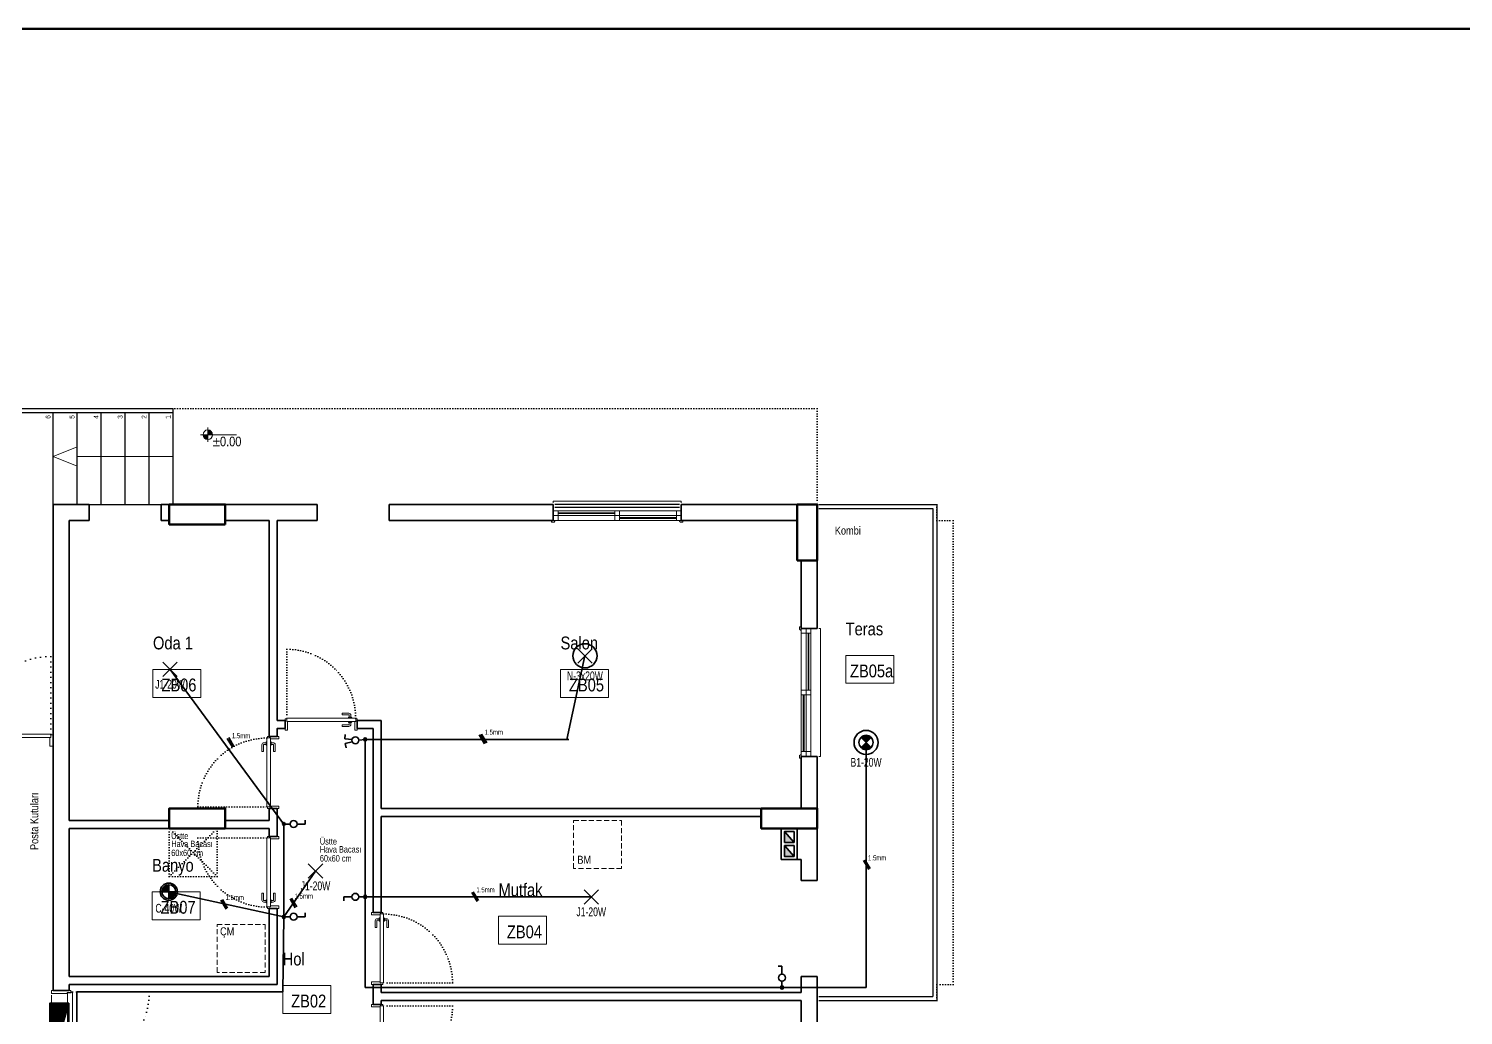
# Model space of a CAD drawing. Header units: millimetres. Extents: x 1811019 to 3717122, y -501178 to -243171.
# Drawn here: x 1858417 to 1860210, y -250623 to -249390 of the extents above; entities that cross this region are included whole.
import ezdxf
from ezdxf.enums import TextEntityAlignment as Align

# ---------------------------------------------------------------- set-up
doc = ezdxf.new("R2010")
doc.units = ezdxf.units.MM
for name, pattern in [('CONTINOUS', [0]), ('CONTINU', [0]), ('DOT', [0.25, 0, -0.25]), ('izdüşüm arka', [3.174999999999999, 0, -3.174999999999999]), ('izdüşüm ön', [9.524999999999999, 6.35, -3.175])]:
    doc.linetypes.add(name, pattern=pattern)
for name, color, linetype, lineweight in [('a_ba', 6, 'Continuous', 50), ('a_doğrama', 251, 'Continuous', 20), ('a_duvar', 255, 'Continuous', 35), ('a_görünüş', 32, 'Continuous', 25), ('a_görünüş_ince', 8, 'Continuous', 20), ('a_izdüşüm_arka', 255, 'izdüşüm arka', 30), ('a_izdüşüm_ön', 6, 'izdüşüm ön', 9), ('a_not_kot', 251, 'Continuous', 13), ('a_not_mahal', 253, 'Continuous', 5), ('a_not_misc', 144, 'Continuous', 5), ('a_not_text', 7, 'Continuous', 13), ('a_çerçeve_line', 7, 'Continuous', 50), ('Aydınlatma', 4, 'CONTINOUS', 35), ('Aydınlatma_', 3, 'Continuous', 40), ('Priz', 6, 'CONTINOUS', 40)]:
    doc.layers.add(name, color=color, linetype=linetype, lineweight=lineweight)
doc.styles.add('Grupcad', font='arial.ttf', dxfattribs={"width": 0.7})
doc.styles.add('OL', font='tsimplex.shx', dxfattribs={"width": 0.8, "height": 12})
doc.styles.get("Standard").update_dxf_attribs({"font": 'ARIALN.TTF'})

# ---------------------------------------------------------------- blocks, each defined once
blk = doc.blocks.new('K1')
at = {"layer": 'a_doğrama', "color": 251}
for points in [[(-17.50000000000728, -2.500000000149157), (-22.00000000001455, -2.500000000152795), (-22.00000000001455, -1.527951098978519e-10), (1.999999999992724, 1.818989403545856e-11), (1.999999999985448, -3.99999999998181), (-17.50000000001455, -4.000000000152795), (-17.50000000000728, -2.500000000149157)], [(-27.50000000000728, -93.10000001805383), (-25.00000000000728, -93.10000001805383)], [(-17.50000000000728, -97.5000000001528), (-22.00000000001455, -97.50000000014916), (-22.00000000001455, -100.0000000001492), (1.999999999992724, -99.99999999998545), (1.999999999992724, -95.99999999998181), (-17.50000000000728, -96.0000000001528), (-17.50000000000728, -97.5000000001528)], [(-14.50000000000728, -93.10000001811204), (-17.00000000000728, -93.10000001805383)]]:
    blk.add_lwpolyline(points, dxfattribs=at)
blk.add_lwpolyline([(-18, -14.0000000001528), (-18.00000000001455, -4.000000000149157), (-18, -3.000000000149157), (-22.50000000000728, -3.000000000090949), (-22.50000000000728, -2.500000000152795), (-22.50000000000728, -2.000000000149157), (-24.00000000000728, -2.000000000149157), (-24.00000000001455, -2.500000000152795), (-24.00000000000728, -12.50000000014916), (-24.00000000001455, -88.0000000001528), (-24.00000000001455, -97.50000000014916), (-24.00000000001455, -98.00000000014916), (-22.50000000000728, -98.00000000014916), (-22.50000000000728, -97.50000000014916), (-22.50000000001455, -97.00000000014916), (-18.00000000000728, -97.00000000009095), (-18.00000000001455, -96.0000000001528), (-18, -86.50000000014916)], close=True, dxfattribs=at)
for points in [[(-25.00000000000728, -91.10000001805383), (-27.50000000000728, -91.10000001805747, -0.414213562373095), (-28, -90.60000001799563), (-28.00000000001455, -82.10000001805383), (-30.00000000000728, -82.10000001805383), (-30.00000000000728, -90.60000001799926)], [(-17.00000000000728, -91.1000000180502), (-14.50000000000728, -91.10000001805383, 0.414213562373095), (-14.00000000001455, -90.60000001811204), (-14.00000000001455, -82.10000001811204), (-12.00000000000728, -82.10000001811204), (-12.00000000000728, -90.60000001811204)], [(-24.00000000000728, -94.10000001805383), (-24.50000000000728, -94.10000001799926, -0.4142135623730951), (-25, -93.60000001805383), (-25.00000000000728, -90.60000001805383, -0.414213562373095), (-24.50000000001455, -90.1000000180502), (-24.00000000000728, -90.10000001805747)], [(-18.00000000001455, -94.10000001805383), (-17.5, -94.10000001805383, 0.4142135623730951), (-17.00000000000728, -93.6000000181084), (-17.00000000001455, -90.60000001805383, 0.414213562373095), (-17.50000000000728, -90.10000001805747), (-18.00000000000728, -90.10000001805747)]]:
    blk.add_lwpolyline(points, format="xyb", dxfattribs=at)
for centre, start, end in [((-27.50000000000728, -90.60000001799563), 180, 270), ((-14.50000000000728, -90.60000001811204), 270, 0)]:
    blk.add_arc(centre, 2.499999999999999, start, end, dxfattribs=at)
at = {"layer": 'a_görünüş_ince', "color": 251}
blk.add_line((1.999999999992724, -5.999999999985448), (1.999999999992724, -93.99999999998181), dxfattribs=at)
at = {"layer": 'a_izdüşüm_arka', "color": 251, "linetype": 'DOT', "ltscale": 20}
blk.add_line((-24.00000000000728, -2.000000000381988), (-120.0000000000146, -2.000000000385626), dxfattribs=at)
blk.add_arc((-24.00000000000728, -2.000000000149157), 95.99999999999999, 180.0000000002084, 270.0000000004169, dxfattribs=at)
blk = doc.blocks.new('K2')
at = {"layer": 'a_doğrama', "color": 251, "linetype": 'Continuous'}
for p, q in [((-12.00000000162981, 90), (-12.00000000162981, 88.09999999962747)), ((-12.00000000162981, 90), (-10.00000000186265, 90)), ((-13.00000000162981, 88.09999999962747), (-13.00000000186265, 1.900000000372529)), ((-13.00000000162981, 88.09999999962747), (-8.500000001862645, 88.09999999962747)), ((-8.500000001862645, 88.09999999962747), (-8.500000001862645, 1.900000000372529)), ((-13.00000000186265, 1.900000000372529), (-8.500000001862645, 1.900000000372529)), ((-12.00000000186265, 0), (-12.00000000186265, 1.900000000372529)), ((-12.00000000186265, 0), (-10.00000000186265, 0))]:
    blk.add_line(p, q, dxfattribs=at)
for points in [[(-1.629814505577087e-09, 90.00000000005821), (1.999999998137355, 90), (1.999999998137355, 87), (-8.500000001862645, 87)], [(0, 0), (2, 0), (2, 3), (-8.500000001862645, 3)]]:
    blk.add_lwpolyline(points, dxfattribs=at)
at = {"layer": 'a_doğrama', "color": 251}
for points in [[(-14.00000000162981, 80.09999999962747), (-16.50000000162981, 80.09999999962747, 0.414213562373095), (-17.00000000162981, 79.59999999962747), (-17.00000000186265, 71.09999999962747), (-19.00000000186265, 71.09999999962747), (-19.00000000186265, 79.59999999962747)], [(-13.00000000162981, 83.09999999962747), (-13.50000000186265, 83.09999999962747, 0.4142135623730951), (-14.00000000186265, 82.59999999962747), (-14.00000000186265, 79.59999999962747, 0.414213562373095), (-13.50000000162981, 79.09999999968568), (-13.00000000162981, 79.09999999962747)], [(-8.500000001629815, 83.09999999962747), (-8.000000001629815, 83.09999999962747, -0.4142135623730951), (-7.500000001862645, 82.59999999962747), (-7.500000001862645, 79.59999999962747, -0.414213562373095), (-8.000000001629815, 79.09999999962747), (-8.500000001629815, 79.09999999962747)], [(-7.500000001862645, 80.09999999956926), (-5.000000001862645, 80.09999999962747, -0.414213562373095), (-4.500000001862645, 79.59999999962747), (-4.500000001862645, 71.09999999962747), (-2.500000001862645, 71.09999999962747), (-2.500000001629815, 79.59999999962747)]]:
    blk.add_lwpolyline(points, format="xyb", dxfattribs=at)
for points in [[(-16.50000000186265, 82.09999999962747), (-14.00000000162981, 82.09999999962747)], [(-5.000000001862645, 82.09999999962747), (-7.500000001862645, 82.09999999962747)]]:
    blk.add_lwpolyline(points, dxfattribs=at)
for centre, start, end in [((-16.50000000186265, 79.59999999962747), 90, 180), ((-5.000000001629815, 79.59999999962747), 0, 90)]:
    blk.add_arc(centre, 2.499999999999999, start, end, dxfattribs=at)
at = {"layer": 'a_izdüşüm_arka', "color": 251}
blk.add_lwpolyline([(-99.20006576180458, 1.900000000372529), (-13.00006576254964, 1.900000000372529)], dxfattribs=at)
blk.add_arc((-13.00006576254964, 1.900000000372529), 86.19999999925494, 89.99995624410063, 180, dxfattribs=at)
blk = doc.blocks.new('kapı_c_blok')
at = {"layer": 'a_doğrama', "linetype": 'Continuous'}
for p, q in [((5.000013880897313, 14.00000000052387), (4.999986084410921, 12.00000000069849)), ((5.000013880897313, 14.00000000052387), (7.900013881269842, 13.99997359380359)), ((7.900027779396623, 14.99997359368717), (7.899965237360448, 10.49997359415283)), ((54.89985405956395, 10.49878007388907), (7.899965237360448, 10.49997359415283)), ((54.89979148237035, 14.99878007621737), (7.900027779396623, 14.99997359368717)), ((54.89979151752777, 14.99877556296997), (54.89985405956395, 10.49877556343563)), ((55.10020846524276, 14.99877800804097), (152.0997915084008, 14.99997359368717)), ((55.10020850040019, 14.99877556296997), (55.10027104266919, 10.49877556343563)), ((55.10027104266919, 10.49877800850663), (152.0998540506698, 10.49997359415283)), ((152.0997915084008, 14.99997359368717), (152.0998540506698, 10.49997359415283)), ((154.9998054069001, 14.00000000052387), (152.0998054067604, 13.99997359380359)), ((154.9998054069001, 14.00000000052387), (154.9998332033865, 12.00000000069849))]:
    blk.add_line(p, q, dxfattribs=at)
at = {"layer": 'a_doğrama'}
for points in [[(47.10022236406803, 15.99888674903195), (47.10025710985065, 18.49888674879912, 0.414213562373095), (46.60026405914687, 18.99889369786251), (38.10026405984536, 18.99901183316251), (38.10029185633175, 20.99901183298789), (46.60029185563326, 20.99889369768789)], [(62.89977761846967, 15.99888674903195), (62.89974287268706, 18.49888674879912, -0.414213562373095), (63.39973592362367, 18.99889369786251), (71.89973592269234, 18.99901183316251), (71.89970812620595, 20.99901183298789), (63.39970812713727, 20.99889369768789)], [(47.10013202554546, 9.498886749672238), (47.10009727976285, 6.998886749905068, -0.414213562373095), (46.60009033069946, 6.498893699084874), (38.10009033139795, 6.499011834384874), (38.10006253491156, 4.499011834559496), (46.60006253421307, 4.498893699259497)], [(50.10014592343941, 10.49884505476803), (50.10013897437602, 9.998845054826234, -0.4142135623730951), (49.60013202531263, 9.49885200400604), (46.60013202554546, 9.498893698793836, -0.414213562373095), (46.10013897460885, 9.998900647857226), (46.10014592390507, 10.49890064785723)], [(50.10020846570842, 14.99884505430236), (50.10021541477181, 15.49884505430236, 0.4142135623730951), (49.6002223638352, 15.99885200336576), (46.60022236430086, 15.99889369815355, 0.414213562373095), (46.10021541523747, 15.49890064733336), (46.10020846594125, 14.99890064739157)], [(59.89979151706211, 14.99884505430236), (59.89978456776589, 15.49884505430236, -0.4142135623730951), (60.3997776187025, 15.99885200336576), (63.39977761846967, 15.99889369815355, -0.414213562373095), (63.89978456753306, 15.49890064733336), (63.89979151659645, 14.99890064739157)], [(59.89985405909829, 10.49884505476803), (59.89986100839451, 9.998845054826234, 0.4142135623730951), (60.3998679574579, 9.49885200400604), (63.39986795722507, 9.498893698793836, 0.414213562373095), (63.89986100792885, 9.998900647857226), (63.89985405886546, 10.49890064785723)], [(62.89986795722507, 9.498886749672238), (62.89990270277485, 6.998886749905068, 0.414213562373095), (63.39990965183824, 6.498893699084874), (71.89990965113975, 6.499011834384874), (71.89993744762614, 4.499011834559496), (63.39993744855747, 4.498893699259497)]]:
    blk.add_lwpolyline(points, format="xyb", dxfattribs=at)
for points in [[(49.10025710961781, 18.49885895225452), (49.10022236406803, 15.99885895248735)], [(60.89974287291989, 18.49885895225452), (60.8997776187025, 15.99885895248735)], [(49.10009727953002, 6.998858953360468), (49.10013202531263, 9.498858953127638)], [(60.89990270300768, 6.998858953360468), (60.8998679574579, 9.498858953127638)]]:
    blk.add_lwpolyline(points, dxfattribs=at)
at = {"layer": 'a_doğrama', "linetype": 'Continuous'}
for points in [[(4.999847101746127, 1.999999999825377), (4.999819305259734, 0), (8.999819305026904, -4.169478779658675e-05), (8.999965236755088, 10.49995830602711)], [(154.9999721860513, 1.999999999825377), (154.9999999825377, 0), (150.9999999830034, -4.169478779658675e-05), (150.9998540510423, 10.49995830602711)]]:
    blk.add_lwpolyline(points, dxfattribs=at)
at = {"layer": 'a_doğrama'}
for centre, start, end in [((46.60025710985065, 18.49889369792072), 359.9992036893223, 89.99920368265207), ((63.39974287268706, 18.49889369792072), 90.00079631734796, 180.0007963106777), ((46.60009727976285, 6.998893699026667), 269.999203682652, 359.9992036893223), ((63.39990270277485, 6.998893699026667), 180.0007963106777, 270.000796317348)]:
    blk.add_arc(centre, 2.499999999999999, start, end, dxfattribs=at)
at = {"layer": 'a_izdüşüm_arka', "ltscale": 2}
for points in [[(152.0997915084008, 14.99997359368717), (152.0997915084008, 112.0046602723305)], [(7.900027779396623, 14.99997359368717), (7.900027779396623, 61.99973731074715)]]:
    blk.add_lwpolyline(points, dxfattribs=at)
for centre, radius, start, end in [((152.2450919260737, 14.8597860421869), 97.1449828936204, 90.08569772177859, 179.9180229844026), ((7.90002777823247, 14.99997359217377), 46.99976371857338, 359.9985395234615, 90)]:
    blk.add_arc(centre, radius, start, end, dxfattribs=at)
blk = doc.blocks.new('160p')
at = {"layer": 'a_doğrama', "color": 251}
for points in [[(-5.999925318639725, -6), (-5.999925318639725, 0), (-11.99992531863973, 0), (-11.99992531863973, -6)], [(7.46813602745533e-05, -6), (7.46813602745533e-05, 0), (-5.999925318639725, 0), (-5.999925318639725, -6)], [(-5.999925318639725, -83), (-5.999925318639725, -77), (-11.99992531863973, -77), (-11.99992531863973, -83)], [(7.46813602745533e-05, -83), (7.46813602745533e-05, -77), (-5.999925318639725, -77), (-5.999925318639725, -83)], [(-5.999925318639725, -160), (-5.999925318639725, -154), (-11.99992531863973, -154), (-11.99992531863973, -160)], [(7.46813602745533e-05, -160), (7.46813602745533e-05, -154), (-5.999925318639725, -154), (-5.999925318639725, -160)]]:
    blk.add_lwpolyline(points, close=True, dxfattribs=at)
for points in [[(2.000037341145799, -1.000074680894613), (2.00014936318621, 1.999925318174064), (0.0001493635354563594, 1.999999999068677), (0, -1.999999998137355), (1.000000001280569, -2.000037338584661), (2.000037341145799, -1.000074680894613)], [(-9.499925318639725, -6), (-9.499925318639725, -77)], [(-8.499925318639725, -6), (-8.499925318639725, -77)], [(-3.499925318639725, -83), (-3.499925318639725, -154)], [(-2.499925318639725, -83), (-2.499925318639725, -154)], [(2.000037341145799, -158.9999253191054), (2.00014936318621, -161.9999253181741), (0.0001493635354563594, -161.9999999990687), (0, -158.0000000018626), (1.000000001280569, -157.9999626614153), (2.000037341145799, -158.9999253191054)]]:
    blk.add_lwpolyline(points, dxfattribs=at)
at = {"layer": 'a_görünüş_ince', "color": 251}
for points in [[(-21.99992531829048, -160), (-23.99992531829048, -160), (-23.99992531805765, 0), (-21.99992531805765, 0)], [(-11.99992531863973, -77), (-11.99992531863973, -6)], [(-5.999925318639725, -77), (-5.999925318639725, -6)], [(-5.999925318639725, -77), (-5.999925318639725, -6)], [(7.46813602745533e-05, -77), (7.46813602745533e-05, -6)], [(-11.99992531863973, -154), (-11.99992531863973, -83)], [(-5.999925318639725, -154), (-5.999925318639725, -83)], [(-5.999925318639725, -154), (-5.999925318639725, -83)], [(7.46813602745533e-05, -154), (7.46813602745533e-05, -83)]]:
    blk.add_lwpolyline(points, dxfattribs=at)
blk = doc.blocks.new('baca_şönt')
at = {"layer": 'a_duvar'}
h = blk.add_hatch(color=256, dxfattribs=at)
h.dxf.hatch_style = 1
h.paths.add_polyline_path([(21.5, -5), (21.5, -17), (35, -17)])
h.paths.add_polyline_path([(4, -5), (4, -17), (17.5, -17)])
for p, q in [((4, -5), (17.5, -17)), ((17.5, -5), (17.5, -17)), ((21.5, -5), (21.5, -17)), ((21.5, -5), (35, -17))]:
    blk.add_line(p, q, dxfattribs=at)
blk.add_lwpolyline([(0, -21), (39, -21), (39, -1), (0, -1)], close=True, dxfattribs=at)
for points in [[(17.5, -5), (4, -5), (4, -17), (17.5, -17)], [(21.5, -17), (35, -17), (35, -5), (21.5, -5)]]:
    blk.add_lwpolyline(points, dxfattribs=at)
blk = doc.blocks.new('sembol_kot')
at = {"layer": 'a_not_kot'}
for points in [[(3.7252903e-09, 9.999999999068676), (0, -6.519258000000002e-09), (10.00000003539025, -6.519258000000002e-09, 0.4142135634642073)], [(0, -6.519258000000002e-09), (-9.999999964609742, -6.519258000000002e-09, 0.4142135610637604), (-3.7252903e-09, -10.00000000093132)]]:
    blk.add_hatch(color=256, dxfattribs=at).paths.add_polyline_path(points)
for p, q in [((5.5879354e-09, 15.00000000279397), (-5.5879354e-09, -15.00000000279397)), ((-14.99999996647239, -6.519258000000002e-09), (59.99999999813735, -6.519258000000002e-09))]:
    blk.add_line(p, q, dxfattribs=at)
blk.add_circle((3.53902578e-08, -9.313226e-10), 10, dxfattribs=at)
blk = doc.blocks.new('KAT PANOSU')
at = {"layer": 'Aydınlatma', "linetype": 'CONTINU'}
h = blk.add_hatch(dxfattribs=at)
h.set_pattern_fill('ANSI31', color=2)
h.set_pattern_definition([(45, (274.5771019925305, -113244.4411191259), (-0.08838834764831843, 0.08838834764831845), [])])
h.paths.add_polyline_path([(41.49600000001374, 11.86921477770375), (-41.49599999995553, -11.86921477760188), (41.49600000001374, -11.86921477760188)])
at = {"layer": 'Aydınlatma', "color": 2, "linetype": 'CONTINU'}
for p, q in [((-41.49599999995553, -11.86921477760188), (41.49600000007194, 11.8692147777183)), ((-41.49599999989732, -11.86921477754368), (41.49600000013015, 11.86921477777651)), ((-41.49599999989732, -11.86921477754368), (41.49600000013015, 11.86921477777651)), ((-41.49599999983911, -11.86921477748547), (41.49600000018836, 11.86921477783471)), ((-41.49600000001374, -11.86921477766009), (41.49600000001374, 11.86921477766009)), ((-41.49599999995553, -11.86921477760188), (41.49600000007194, 11.8692147777183))]:
    blk.add_line(p, q, dxfattribs=at)
for points in [[(-41.49599999995553, -11.86921477760188), (-41.49599999995553, 11.8692147777183), (41.49600000001374, 11.8692147777183), (41.49600000001374, -11.86921477760188)], [(-41.49599999989732, -11.86921477754368), (-41.49599999989732, 11.86921477777651), (41.49600000007194, 11.86921477777651), (41.49600000007194, -11.86921477754368)], [(-41.49599999989732, -11.86921477754368), (-41.49599999989732, 11.86921477777651), (41.49600000007194, 11.86921477777651), (41.49600000007194, -11.86921477754368)], [(-41.49599999983911, -11.86921477748547), (-41.49599999983911, 11.86921477783471), (41.49600000013015, 11.86921477783471), (41.49600000013015, -11.86921477748547)], [(-41.49600000001374, -11.86921477766009), (-41.49600000001374, 11.86921477766009), (41.49599999995553, 11.86921477766009), (41.49599999995553, -11.86921477766009)], [(-41.49599999995553, -11.86921477760188), (-41.49599999995553, 11.8692147777183), (41.49600000001374, 11.8692147777183), (41.49600000001374, -11.86921477760188)]]:
    blk.add_lwpolyline(points, close=True, dxfattribs=at)
blk = doc.blocks.new('J1-20W')
at = {"layer": 'Aydınlatma', "color": 1, "linetype": 'CONTINU'}
for p, q in [((9, 9), (-9, -9)), ((-9, 9), (9, -9))]:
    blk.add_line(p, q, dxfattribs=at)
at = {"layer": 'Aydınlatma', "linetype": 'CONTINU', "style": 'Grupcad', "width": 0.7, "flags": 8}
blk.add_attdef('J1-20W', text='', height=11, dxfattribs=at).set_placement((0, 18.74764386721654), align=Align.MIDDLE_CENTER)
blk = doc.blocks.new('N-3x20W')
at = {"layer": 'Aydınlatma', "color": 6, "linetype": 'CONTINU'}
for p, q in [((9, 9), (-9, -9)), ((-9, 9), (9, -9))]:
    blk.add_line(p, q, dxfattribs=at)
at = {"layer": 'Aydınlatma', "linetype": 'CONTINU'}
blk.add_circle((0, -0.3079431056394242), 15.11081903452493, dxfattribs=at)
at = {"layer": 'Aydınlatma', "linetype": 'CONTINU', "style": 'Grupcad', "width": 0.7, "flags": 8}
blk.add_attdef('N-3X20W', text='', height=11, dxfattribs=at).set_placement((0, 24.80287592888635), align=Align.MIDDLE_CENTER)
blk = doc.blocks.new('B1-20W')
at = {"layer": 'Aydınlatma', "linetype": 'CONTINU'}
h = blk.add_hatch(color=1, dxfattribs=at)
edge = h.paths.add_edge_path()
edge.add_arc((-1.164153218269348e-10, 1.891748979687691e-10), 8.90954544273853, 44.99999999941044, 135.0000000005896)
edge.add_line((-6.300000000046566, 6.299999999959255), (6.300000000046566, -6.30000000007567))
edge.add_arc((-1.164153218269348e-10, -1.891748979687691e-10), 8.90954544273853, 224.9999999994104, 315.0000000005896, ccw=False)
edge.add_line((-6.299999999930151, -6.299999999959255), (6.299999999930151, 6.299999999959255))
at = {"layer": 'Aydınlatma', "color": 1, "linetype": 'CONTINU'}
for p, q in [((-6.300000000046566, 6.299999999959255), (6.300000000046566, -6.30000000007567)), ((6.299999999930151, 6.299999999959255), (-6.299999999930151, -6.299999999959255))]:
    blk.add_line(p, q, dxfattribs=at)
at = {"layer": 'Aydınlatma', "color": 4, "linetype": 'CONTINU'}
blk.add_circle((-2.91038304567337e-11, -2.91038304567337e-11), 15, dxfattribs=at)
at = {"layer": 'Aydınlatma', "color": 1, "linetype": 'CONTINU'}
blk.add_circle((0, -2.91038304567337e-11), 8.909545442950497, dxfattribs=at)
for centre, start, end in [((-1.164153218269348e-10, 1.891748979687691e-10), 44.99999999928148, 135.0000000007185), ((-1.164153218269348e-10, -1.891748979687691e-10), 224.9999999992815, 315.0000000007185)]:
    blk.add_arc(centre, 8.90954544273853, start, end, dxfattribs=at)
at = {"layer": 'Aydınlatma', "linetype": 'CONTINU', "style": 'Grupcad', "width": 0.7, "flags": 8}
blk.add_attdef('B1-20W', text='', height=11, dxfattribs=at).set_placement((-2.91038304567337e-11, 24.9999999999709), align=Align.MIDDLE_CENTER)
blk = doc.blocks.new('C-20W')
at = {"layer": 'Aydınlatma', "linetype": 'CONTINU'}
h = blk.add_hatch(color=1, dxfattribs=at)
h.paths.add_polyline_path([(8.702380952381645, -1.455191522836685e-11), (0, -1.455191522836685e-11), (0, 8.702380952352541, -0.4142135623730951)])
h.paths.add_polyline_path([(0, -8.702380952381645, -0.4142135623730951), (-8.702380952367093, -1.455191522836685e-11), (0, -1.455191522836685e-11)])
at = {"layer": 'Aydınlatma', "color": 1, "linetype": 'CONTINU'}
for p, q in [((8.702380952381645, 0), (-8.702380952367093, 0)), ((0, 8.702380952381645), (0, -8.702380952381645))]:
    blk.add_line(p, q, dxfattribs=at)
at = {"layer": 'Aydınlatma', "linetype": 'CONTINU'}
blk.add_circle((0, 0), 10.74999999999503, dxfattribs=at)
at = {"layer": 'Aydınlatma', "color": 1, "linetype": 'CONTINU'}
blk.add_circle((0, 0), 8.702380952376926, dxfattribs=at)
at = {"layer": 'Aydınlatma', "linetype": 'CONTINU', "style": 'Grupcad', "width": 0.7, "flags": 8}
blk.add_attdef('C-40W', text='', height=11, dxfattribs=at).set_placement((0, 20.74999999998545), align=Align.MIDDLE_CENTER)
blk = doc.blocks.new('NORMAL ANAHTAR')
at = {"layer": 'Aydınlatma', "color": 6, "linetype": 'CONTINU'}
for p, q in [((0, 18.75986064848257), (-4.863207719157799, 18.75986064848257)), ((0, 8.636846400011564), (0, 18.75986064848257))]:
    blk.add_line(p, q, dxfattribs=at)
blk.add_circle((0, 4.31842319999123), 4.318423200000162, dxfattribs=at)
blk = doc.blocks.new('KOMUTATOR ANAHTAR')
at = {"layer": 'Aydınlatma', "color": 6, "linetype": 'CONTINU'}
for p, q in [((-2.876584113124409, 17.46272058073373), (-8.55538248429366, 16.51159817440202)), ((-1.361482364300173, 8.416611178297899), (-2.876584113124409, 17.46272058073373)), ((1.361482364300173, 8.416611178297899), (2.876584113124409, 17.46272058073373)), ((2.876584113124409, 17.46272058073373), (8.55538248429366, 16.51159817440202))]:
    blk.add_line(p, q, dxfattribs=at)
blk.add_circle((0, 4.318423200005782), 4.318423200000162, dxfattribs=at)
blk = doc.blocks.new('BUAT (Enerji)')
at = {"layer": 'Priz', "linetype": 'CONTINU'}
h = blk.add_hatch(color=256, dxfattribs=at)
edge = h.paths.add_edge_path()
edge.add_arc((0, 0), 1.75, 0, 360)
blk.add_circle((0, 0), 1.75, dxfattribs=at)

msp = doc.modelspace()

# ---------------------------------------------------------------- linework, layer by layer
at = {"layer": 'a_ba', "color": 253}
for points in [[(1858662.7101567, -250009.7909963963), (1858662.7101567, -249984.7909963963), (1858592.7101567, -249984.7909963963), (1858592.7101567, -250009.7909963963)], [(1859377.71015413, -250054.7909967919), (1859402.71015413, -250054.7909967919), (1859402.71015413, -249984.7909967919), (1859377.71015413, -249984.7909967919)], [(1858662.7101567, -250389.7909963957), (1858662.7101567, -250364.7909963957), (1858592.7101567, -250364.7909963957), (1858592.7101567, -250389.7909963957)], [(1859332.710147536, -250364.7909963957), (1859332.710147536, -250389.7909963957), (1859402.710147536, -250389.7909963957), (1859402.710147536, -250364.7909963957)]]:
    msp.add_lwpolyline(points, close=True, dxfattribs=at)
at = {"layer": 'a_duvar'}
for p, q in [((1858492.7101567, -249984.7909967918), (1858447.710161506, -249984.7909967918)), ((1858447.710161506, -250274.790996401), (1858447.710161506, -249984.7909967918)), ((1858777.710156701, -249984.7909967918), (1858582.7101567, -249984.7909967918)), ((1858777.710156701, -249984.7909967863), (1858777.710156701, -250004.7909967919)), ((1859072.710152118, -249984.7909967919), (1858867.710156701, -249984.7909967919)), ((1858867.710156701, -249984.7909967919), (1858867.710156701, -250004.7909967919)), ((1859072.710152118, -249984.7909967863), (1859072.710152118, -250004.7909967919)), ((1859402.71015413, -249984.7909967919), (1859232.710152118, -249984.7909967919)), ((1859232.710152118, -249984.7909967919), (1859232.710152118, -250004.7909967919)), ((1859402.71015413, -250004.7909967919), (1859402.71015413, -249984.7909967919)), ((1858467.710161506, -250004.7909967919), (1858492.7101567, -250004.7909967919)), ((1858467.710274741, -250379.7909963957), (1858467.710161506, -250004.7909967918)), ((1858582.7101567, -250004.7909967919), (1858592.7101567, -250004.7909967919)), ((1858662.7101567, -250004.7909967919), (1858717.710146754, -250004.7909967919)), ((1858717.710146754, -250004.7909967919), (1858717.710229107, -250274.7909963866)), ((1858727.710146754, -250254.7909964012), (1858727.710146754, -250004.7909967919)), ((1858727.710146754, -250004.7909967918), (1858777.710156701, -250004.7909967919)), ((1858867.710156701, -250004.7909967919), (1859072.710152118, -250004.7909967919)), ((1859232.710152118, -250004.7909967919), (1859377.71015413, -250004.7909967919)), ((1859402.71015413, -250004.7909967919), (1859402.71015413, -250004.7909967919)), ((1859402.71015413, -250139.7909965965), (1859402.71015413, -250004.7909967919)), ((1859382.71015413, -250054.7909967919), (1859382.71015413, -250139.7909965965)), ((1858827.710146745, -250254.7909964011), (1858857.710146754, -250254.7909964011)), ((1858857.710146754, -250364.7909964011), (1858857.710146754, -250254.7909964011)), ((1858847.710146754, -250264.7909964011), (1858827.710146745, -250264.7909964011)), ((1858847.710146754, -250264.7909964011), (1858847.710146754, -250494.7909963924)), ((1858447.710161506, -250592.2875477794), (1858447.710161506, -250284.7909964019)), ((1859382.71015413, -250299.7909965965), (1859382.71015413, -250364.7909964011)), ((1859402.71015413, -250454.7909963957), (1859402.71015413, -250299.7909965965)), ((1858717.710255577, -250364.7909963957), (1858717.710259989, -250379.7909963957)), ((1858727.710146754, -250399.7911353784), (1858727.710146754, -250364.7911353768)), ((1859382.71015413, -250364.7909964011), (1858857.710146754, -250364.7909964011)), ((1858592.7101567, -250379.7909963957), (1858467.710274741, -250379.7909963957)), ((1858717.710259989, -250379.7909963957), (1858662.7101567, -250379.7909963957)), ((1858857.710146754, -250374.790996401), (1859332.710147536, -250374.790996401)), ((1858857.710146754, -250494.7908574098), (1858857.710146754, -250374.790996401)), ((1858467.710161506, -250574.7872420177), (1858467.710274741, -250389.7909963957)), ((1858467.710274741, -250389.7909963957), (1858592.7101567, -250389.7909963956)), ((1858592.7101567, -250389.7909963957), (1858717.710259989, -250389.7909963956)), ((1858717.710259989, -250389.7909963956), (1858717.71025395, -250399.7911353784)), ((1859382.71015413, -250428.7909963957), (1859382.71015413, -250454.7909963957)), ((1858717.710199596, -250489.7911353696), (1858717.710146754, -250574.7872420176)), ((1858727.710146754, -250584.7872420176), (1858727.710146754, -250489.7911353696)), ((1858717.710146754, -250574.7872420176), (1858467.710161506, -250574.7872420176)), ((1858467.710161506, -250584.7872420177), (1858727.710146754, -250584.7872420176)), ((1858467.710161506, -250592.2872698142), (1858467.710161506, -250584.7872420177)), ((1858847.710146754, -250584.7909964012), (1858847.710146754, -250609.7908574186)), ((1858857.710146754, -250594.7909964012), (1858857.710146754, -250584.7908574185)), ((1859382.71015413, -250574.7909963957), (1859382.71015413, -250594.7909964012)), ((1859402.71015413, -250584.7909963957), (1859402.71015413, -250574.7909963957)), ((1859402.71015204, -250604.7910008612), (1859402.71015204, -250584.7910008612)), ((1859402.71015204, -250584.7910008612), (1859402.710154131, -250584.7909963957)), ((1859382.71015413, -250594.7909964012), (1858857.710146754, -250594.7909964012)), ((1858857.710146754, -250609.7908574186), (1858857.710146754, -250604.7909964012)), ((1859382.71015413, -250604.7909964012), (1858857.710146754, -250604.7909964012)), ((1859382.71015413, -250604.7909964012), (1859382.710154136, -250659.7909964012)), ((1859402.71015204, -250604.7909963957), (1859402.71015204, -250604.7910008612)), ((1859402.710153682, -250659.790996042), (1859402.71015204, -250604.7909963957))]:
    msp.add_line(p, q, dxfattribs=at)
for points in [[(1858492.7101567, -249984.7909967918), (1858492.7101567, -250004.7909967919)], [(1858582.7101567, -249984.7909967918), (1858582.7101567, -250004.7909967919)], [(1859402.71015413, -250139.7909965965), (1859382.71015413, -250139.7909965965)], [(1858727.710146754, -250254.6948428963), (1858737.710148087, -250254.6951208612), (1858737.710007771, -250264.790996402), (1858727.711506421, -250264.790996402), (1858727.710146754, -250274.7911353681)], [(1858827.710146745, -250254.7922472453), (1858827.710146745, -250264.7909964011)], [(1858447.710022524, -250274.790996401), (1858447.710161506, -250284.7909964019)], [(1858717.710229107, -250274.7909963866), (1858727.710146754, -250274.7911353681)], [(1859402.71015413, -250299.7909965965), (1859382.71015413, -250299.7909965965)], [(1858717.710255577, -250364.7909963957), (1858727.710146754, -250364.7911353768)], [(1858717.71025395, -250399.7911353784), (1858727.710146754, -250399.7911353784)], [(1859377.710147536, -250428.7909963957), (1859382.71015413, -250428.7909963957)], [(1859382.71015413, -250454.7909963957), (1859402.71015413, -250454.7909963957)], [(1858717.711510832, -250489.7911353696), (1858727.710146754, -250489.7911353696)], [(1858847.710146754, -250494.7909963924), (1858857.708895911, -250494.7908574272)], [(1858847.710146754, -250584.7909964012), (1858857.710146755, -250584.7908574185)], [(1859382.71015413, -250574.7909963957), (1859402.71015413, -250574.7909963957)], [(1858467.710161506, -250592.2872698142), (1858447.710161508, -250592.2875477794)], [(1858847.710146754, -250609.7908574186), (1858857.710146754, -250609.7908574186)]]:
    msp.add_lwpolyline(points, dxfattribs=at)
at = {"layer": 'a_görünüş', "color": 251}
for p, q in [((1857053.223888808, -249864.7909967918), (1858597.710161506, -249864.7909967918)), ((1857058.223888808, -249869.7909967917), (1858597.710161506, -249869.7909967918)), ((1858447.710161506, -249984.7909967918), (1858597.710161506, -249984.7909967918))]:
    msp.add_line(p, q, dxfattribs=at)
for points in [[(1858597.710161506, -249984.7909967918), (1858597.710161506, -249864.7909963956)], [(1858447.710161506, -249984.7909967918), (1858447.710161506, -249869.7909967918)], [(1858477.710161506, -249984.7909967918), (1858477.710161506, -249869.7909967918)], [(1858507.710161506, -249984.7909967918), (1858507.710161506, -249869.7909967918)], [(1858537.710161506, -249984.7909967918), (1858537.710161506, -249869.7909967918)], [(1858567.710161506, -249984.7909967918), (1858567.710161506, -249869.7909967918)], [(1859230.710152075, -249984.7909901953), (1859074.716326073, -249984.7909966242)], [(1859230.710152075, -249988.7909901965), (1859074.716326073, -249988.7909967066)], [(1859404.710147536, -249984.7909967919), (1859552.25067501, -249984.7909967919)], [(1859404.710147589, -249989.7909967919), (1859547.25067501, -249989.7909967919)], [(1859547.25067501, -249989.7909967919), (1859547.250675011, -250599.7910008634)], [(1859552.25067501, -249984.7909967919), (1859552.250675011, -250604.7910008634)], [(1859404.710145446, -250599.7910008634), (1859547.250675011, -250599.7910008634)], [(1859404.710145446, -250604.7910008634), (1859552.250675011, -250604.7910008634)]]:
    msp.add_lwpolyline(points, dxfattribs=at)
at = {"layer": 'a_izdüşüm_arka'}
for p, q in [((1858592.710156701, -250449.7909963957), (1858592.710156701, -250389.7909963957)), ((1858652.710156701, -250389.7909963956), (1858652.710156701, -250449.7909963957)), ((1858652.710156701, -250449.7909963957), (1858592.710156701, -250449.7909963957))]:
    msp.add_line(p, q, dxfattribs=at)
for points in [[(1857322.71014586, -250604.7909964143), (1857173.169644984, -250604.7909964143), (1857173.169644984, -250589.7909964143), (1857173.169644984, -250584.7909964143), (1857152.726917955, -250584.7909964143), (1857152.726917954, -250004.7909963956), (1857173.169644984, -250004.7909963957), (1857173.169644984, -249984.7909967863), (1857322.71014586, -249984.7909963957), (1857322.71014586, -249864.7909963956), (1859402.710147536, -249864.7909963956), (1859402.710147536, -249984.7909963957), (1859552.250668416, -249984.7909963957), (1859552.250668416, -250004.7909963957), (1859572.693395446, -250004.7909963957), (1859572.693395446, -250584.7909963956), (1859552.250668417, -250584.7909963956), (1859552.250668417, -250604.7909963957), (1859402.710147536, -250604.7909963957)], [(1858592.710156701, -250449.7909963957), (1858652.710156701, -250389.7909963957)], [(1858652.710156701, -250449.7909963957), (1858592.710156701, -250389.7909963956)]]:
    msp.add_lwpolyline(points, dxfattribs=at)
at = {"layer": 'a_izdüşüm_ön', "color": 251}
for points in [[(1859098.24359646, -250439.790996401), (1859098.24359646, -250379.790996401), (1859158.24359646, -250379.790996401), (1859158.24359646, -250439.790996401)], [(1858712.71018601, -250569.7873071379), (1858652.71018601, -250569.7873071379), (1858652.71018601, -250509.7873071379), (1858712.71018601, -250509.7873071379)]]:
    msp.add_lwpolyline(points, close=True, dxfattribs=at)
at = {"layer": 'a_not_mahal'}
for points in [[(1859498.227418104, -250173.4214132386), (1859438.227418104, -250173.4214132386), (1859438.227418104, -250208.4214132386), (1859498.227418104, -250208.4214132386)], [(1858632.449097725, -250190.982964133), (1858572.449097725, -250190.982964133), (1858572.449097725, -250225.982964133), (1858632.449097725, -250225.982964133)], [(1859141.849826979, -250190.982964133), (1859081.849826979, -250190.982964133), (1859081.849826979, -250225.982964133), (1859141.849826979, -250225.982964133)], [(1858631.361632454, -250468.8847871927), (1858571.361632454, -250468.8847871927), (1858571.361632454, -250503.8847871927), (1858631.361632454, -250503.8847871927)], [(1859064.299239329, -250499.6261746662), (1859004.299239329, -250499.6261746662), (1859004.299239329, -250534.6261746662), (1859064.299239329, -250534.6261746662)], [(1858794.649966753, -250586.1119538221), (1858734.649966753, -250586.1119538221), (1858734.649966753, -250621.1119538221), (1858794.649966753, -250621.1119538221)]]:
    msp.add_lwpolyline(points, close=True, dxfattribs=at)
at = {"layer": 'a_not_misc'}
for points in [[(1858447.710161506, -249924.7909965937), (1858477.710161506, -249912.6018291272)], [(1858447.710161506, -249924.7909965937), (1858477.710161506, -249936.9801640602)], [(1858477.710161506, -249924.7909965937), (1858597.710161506, -249924.7909965937)]]:
    msp.add_lwpolyline(points, dxfattribs=at)
at = {"layer": 'a_çerçeve_line'}
msp.add_lwpolyline([(1872123.904255825, -252390.0067592915), (1872123.904255825, -249390.0067592915), (1853005.390146533, -249390.0067592915), (1853005.390146533, -252390.0067592915)], close=True, dxfattribs=at)
at = {"layer": 'Aydınlatma'}
for p, q in [((1858593.764695505, -250190.982964133), (1858736.987622837, -250385.6955300799)), ((1859112.320493363, -250174.0417641025), (1859089.815739519, -250278.444134076)), ((1858837.767553985, -250278.8005877326), (1859092.372192207, -250278.8005877326)), ((1858837.767553985, -250278.8005877326), (1858837.767553985, -250475.3390021469)), ((1859463.709455827, -250282.2912500234), (1859463.709455827, -250588.7912500237)), ((1858735.950695565, -250384.2858202404), (1858735.950695565, -250500.1500676487)), ((1858735.950695565, -250500.1500676487), (1858775.575743466, -250443.0474696441)), ((1858735.950695565, -250500.1500676487), (1858592.216976117, -250468.8847871927)), ((1858837.61732894, -250475.3390021469), (1858837.617328939, -250588.7912500237)), ((1858837.61732894, -250475.3390021469), (1859103.454099997, -250475.339002147)), ((1859120.210150442, -250475.4100313286), (1859103.454099997, -250475.339002147)), ((1858734.649966753, -250594.2871370463), (1858735.926517436, -250500.1500676487)), ((1858477.263036176, -250639.7786869071), (1858477.263036176, -250594.2871370463)), ((1858477.263036176, -250594.2871370463), (1858734.649966753, -250594.2871370463)), ((1859358.64270638, -250588.7912500238), (1858837.617328939, -250588.7912500237)), ((1859358.64270638, -250588.7912500238), (1859463.709455827, -250588.7912500237))]:
    msp.add_line(p, q, dxfattribs=at)
at = {"layer": 'Aydınlatma', "color": 3}
for p, q in [((1858671.970762515, -250288.3392341511), (1858665.376213417, -250277.2860760833)), ((1858673.68830326, -250287.3145128273), (1858667.093754161, -250276.2613547595)), ((1858986.947054671, -250283.9707131099), (1858980.352505572, -250272.9175550421)), ((1858988.316853213, -250283.42760307), (1858981.722304115, -250272.3744450022)), ((1858989.519140047, -250282.9459917861), (1858982.924590949, -250271.8928337184)), ((1859467.006730376, -250441.0678290574), (1859460.412181278, -250430.0146709897)), ((1859468.724271121, -250440.0431077336), (1859462.129722022, -250428.9899496659)), ((1858750.361054539, -250488.8869780411), (1858743.766505441, -250477.8338199733)), ((1858752.078595284, -250487.8622567173), (1858745.484046185, -250476.8090986495)), ((1858977.476865368, -250481.0115730051), (1858970.88231627, -250469.9584149374)), ((1858979.194406113, -250479.9868516813), (1858972.599857014, -250468.9336936136)), ((1858664.041399474, -250490.5608347846), (1858657.446850375, -250479.5076767169)), ((1858665.758940218, -250489.5361134608), (1858659.16439112, -250478.4829553931))]:
    msp.add_line(p, q, dxfattribs=at)
at = {"layer": 'Aydınlatma', "color": 6}
for p, q in [((1858829.799382102, -250279.5134950457), (1858837.767553985, -250278.8005877326)), ((1858743.950695565, -250384.2858202404), (1858735.950695565, -250384.2858202404)), ((1858829.61732894, -250475.3390021469), (1858837.61732894, -250475.3390021469)), ((1858743.950695565, -250500.1500676487), (1858735.950695565, -250500.1500676487)), ((1859358.64270638, -250580.7912500238), (1859358.64270638, -250588.7912500238))]:
    msp.add_line(p, q, dxfattribs=at)

# ---------------------------------------------------------------- block references
at = {"layer": 'a_doğrama'}
msp.add_blockref('kapı_c_blok', (1858292.71018932, -250286.7909964017), dxfattribs=at)
at = {"layer": 'a_duvar', "xscale": 0.6, "yscale": 0.6, "zscale": 0.6}
msp.add_blockref('sembol_kot', (1858641.011891979, -249897.6430311918), dxfattribs=at)
at = {"layer": 'a_duvar', "xscale": -1}
for name, p, rotation in [('160p', (1859072.710163031, -250004.790922105), 90), ('baca_şönt', (1859378.710147536, -250428.7909963957), 270.0000000000001)]:
    msp.add_blockref(name, p, dxfattribs=dict(at, rotation=rotation))
msp.add_blockref('160p', (1859382.710228812, -250139.790996597), dxfattribs=at)
at = {"layer": 'a_izdüşüm_arka', "ltscale": 5}
for p, rotation in [((1858737.710007771, -250264.790996402), 269.9992036878906), ((1858727.710255578, -250364.7911353784), 359.9992036878907), ((1858847.710146754, -250609.7908574186), 179.9992036878906)]:
    msp.add_blockref('K2', p, dxfattribs=dict(at, rotation=rotation))
at = {"layer": 'a_izdüşüm_arka', "ltscale": 5, "xscale": -1}
for name, p, rotation in [('K2', (1858727.710259989, -250399.7909963956), 180.0007963121094), ('K2', (1858847.710146754, -250584.7909964012), 0.0007963121093723657), ('K1', (1858447.710161508, -250592.2875477794), 0.0007963121093723657)]:
    msp.add_blockref(name, p, dxfattribs=dict(at, rotation=rotation))
at = {"layer": 'Aydınlatma', "linetype": 'CONTINU'}
ref = msp.add_blockref('N-3x20W', (1859112.320493363, -250174.3497072082), dxfattribs=dict(at, xscale=-1, rotation=180))
ref.add_attrib('N-3X20W', 'N-3x20W', dxfattribs={"layer": 'Aydınlatma_', "color": 4, "linetype": 'Continuous', "height": 11, "style": 'Grupcad', "width": 0.7}).set_placement((1859112.320493363, -250199.0025149242), align=Align.MIDDLE_CENTER)
ref = msp.add_blockref('J1-20W', (1858593.764695505, -250190.982964133), dxfattribs=dict(at, xscale=-1, rotation=180))
ref.add_attrib('J1-20W', 'J1-20W', dxfattribs={"layer": 'Aydınlatma_', "color": 4, "linetype": 'CONTINU', "height": 11, "style": 'Grupcad', "width": 0.7}).set_placement((1858593.764695505, -250209.5880431981), align=Align.MIDDLE_CENTER)
at = {"layer": 'Aydınlatma', "linetype": 'CONTINU', "xscale": -1}
for name, p, rotation in [('KOMUTATOR ANAHTAR', (1858829.784438173, -250279.2676456627), 95.11260451819085), ('KAT PANOSU', (1858455.393821398, -250649.9527604513), 270)]:
    msp.add_blockref(name, p, dxfattribs=dict(at, rotation=rotation))
at = {"layer": 'Aydınlatma', "linetype": 'CONTINU'}
ref = msp.add_blockref('B1-20W', (1859463.709455827, -250282.2912500236), dxfattribs=dict(at, xscale=-1, rotation=180))
ref.add_attrib('B1-20W', 'B1-20W', dxfattribs={"layer": 'Aydınlatma_', "color": 4, "linetype": 'Continuous', "height": 11, "style": 'Grupcad', "width": 0.7}).set_placement((1859463.709455827, -250307.1486852214), align=Align.MIDDLE_CENTER)
for p, rotation in [((1858743.950695565, -250384.2858202404), 270), ((1858829.61732894, -250475.3390021469), 89.99999999999999), ((1858743.950695565, -250500.1500676487), 270)]:
    msp.add_blockref('NORMAL ANAHTAR', p, dxfattribs=dict(at, rotation=rotation))
ref = msp.add_blockref('J1-20W', (1858775.575743466, -250443.0474696441), dxfattribs=dict(at, xscale=-1, rotation=180))
ref.add_attrib('J1-20W', 'J1-20W', dxfattribs={"layer": 'Aydınlatma_', "color": 4, "linetype": 'CONTINU', "height": 11, "style": 'Grupcad', "width": 0.7}).set_placement((1858775.575743466, -250461.6525487092), align=Align.MIDDLE_CENTER)
ref = msp.add_blockref('C-20W', (1858592.216976117, -250468.8847871927), dxfattribs=dict(at, xscale=-1, rotation=180))
ref.add_attrib('C-20W', 'C-40W', dxfattribs={"layer": 'Aydınlatma_', "color": 4, "linetype": 'Continuous', "height": 11, "style": 'Grupcad', "width": 0.7}).set_placement((1858592.216976117, -250489.6347871927), align=Align.MIDDLE_CENTER)
ref = msp.add_blockref('J1-20W', (1859120.210150442, -250475.4100313286), dxfattribs=dict(at, xscale=-1, rotation=180))
ref.add_attrib('J1-20W', 'J1-20W', dxfattribs={"layer": 'Aydınlatma_', "color": 4, "linetype": 'CONTINU', "height": 11, "style": 'Grupcad', "width": 0.7}).set_placement((1859120.210150442, -250494.0151103936), align=Align.MIDDLE_CENTER)
msp.add_blockref('NORMAL ANAHTAR', (1859358.64270638, -250580.7912500238), dxfattribs=at)
at = {"layer": 'Priz', "color": 4, "linetype": 'CONTINU', "xscale": -1}
for p, rotation in [((1858837.767553985, -250278.8005877326), 95.11260451819085), ((1858735.950695565, -250384.2858202404), 180), ((1858735.950695565, -250500.1500676487), 180), ((1859358.64270638, -250588.7912500238), 180)]:
    msp.add_blockref('BUAT (Enerji)', p, dxfattribs=dict(at, rotation=rotation))
msp.add_blockref('BUAT (Enerji)', (1858837.61732894, -250475.3390021469), dxfattribs=at)

# ---------------------------------------------------------------- texts
at = {"layer": 'a_not_kot'}
msp.add_text('%%P0.00', height=12, dxfattribs=at).set_placement((1858647.011892002, -249912.0430311917))
at = {"layer": 'a_not_mahal'}
for s, height, p in [('Kombi', 10, (1859424.70481355, -250022.430116999)), ('Teras', 16, (1859438.227418104, -250148.4214132388)), ('Oda 1', 16, (1858572.449097725, -250165.9829641333)), ('Salon', 16, (1859081.849826979, -250165.9829641333)), ('BM', 10, (1859102.860051636, -250434.0299674647)), ('Banyo', 16, (1858571.361632454, -250443.884787193)), ('Mutfak', 16, (1859004.299239329, -250474.6261746665)), ('ÇM', 10, (1858656.312818358, -250523.4645074364)), ('Hol', 16, (1858734.649966753, -250561.1119538223))]:
    msp.add_text(s, height=height, dxfattribs=at).set_placement(p)
for s, p in [('ZB05a', (1859470.651522182, -250200.9214134025)), ('ZB06', (1858604.873201803, -250218.4829642969)), ('ZB05', (1859114.273931057, -250218.4829642969)), ('ZB07', (1858603.785736532, -250496.3847873567)), ('ZB04', (1859036.723343407, -250527.1261748302)), ('ZB02', (1858767.074070831, -250613.611953986))]:
    msp.add_text(s, height=16, rotation=359.9999974912192, dxfattribs=at).set_placement(p, align=Align.CENTER)
at = {"layer": 'a_not_text'}
for s, height, p in [('6', 6, (1858444.347654297, -249877.7176187458)), ('5', 6, (1858474.347654297, -249877.7176187458)), ('4', 6, (1858504.347654297, -249877.7176187458)), ('3', 6, (1858534.347654297, -249877.7176187458)), ('2', 6, (1858564.347654297, -249877.7176187458)), ('1', 6, (1858594.347654297, -249877.7176187458)), ('Posta Kutuları', 10, (1858429.102489382, -250416.8563726681))]:
    msp.add_text(s, height=height, rotation=90, dxfattribs=at).set_placement(p)
for s, p in [('Üstte', (1858595.261945005, -250403.1300937365)), ('Hava Bacası', (1858595.261945005, -250413.1138381858)), ('Üstte', (1858781.008951854, -250409.9750964203)), ('60x60 cm', (1858595.261945005, -250424.3710015741)), ('60x60 cm', (1858781.008951854, -250431.2160042579)), ('Hava Bacası', (1858781.008951854, -250419.9588408695))]:
    msp.add_text(s, height=8, dxfattribs=at).set_placement(p)
at = {"layer": 'Priz', "color": 3, "linetype": 'CONTINU', "ltscale": 0.7, "style": 'OL', "width": 0.7}
for p in [(1858671.155349916, -250277.0674178484), (1858986.986186703, -250272.6988968072), (1859466.191317776, -250429.7960127547), (1858663.225986874, -250479.2890184819), (1858749.54564194, -250477.6151617384), (1858976.661452769, -250469.7397567024)]:
    msp.add_text('1.5mm', height=6.4, dxfattribs=at).set_placement(p)

doc.saveas('drawing.dxf')
